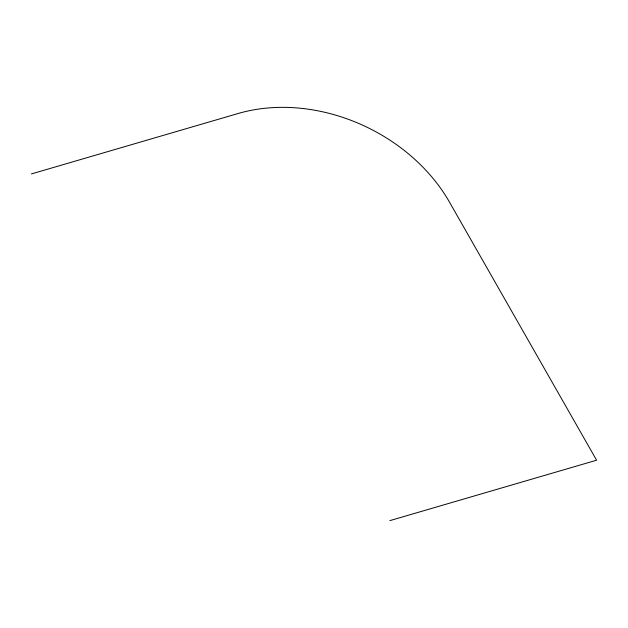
<?xml version="1.0" encoding="UTF-8"?>
<svg xmlns="http://www.w3.org/2000/svg" width="628" height="628" viewBox="0 0 628 628"><rect width="100%" height="100%" fill="white"/><g stroke="black" fill="none" stroke-linecap="round" stroke-linejoin="round"><path stroke-width="0.94" d="M31.4 173.932L238.169 113.495A162.252 127.853 26 0 1 449.538 202.208L596.6 460.214L389.831 520.643"/></g></svg>
